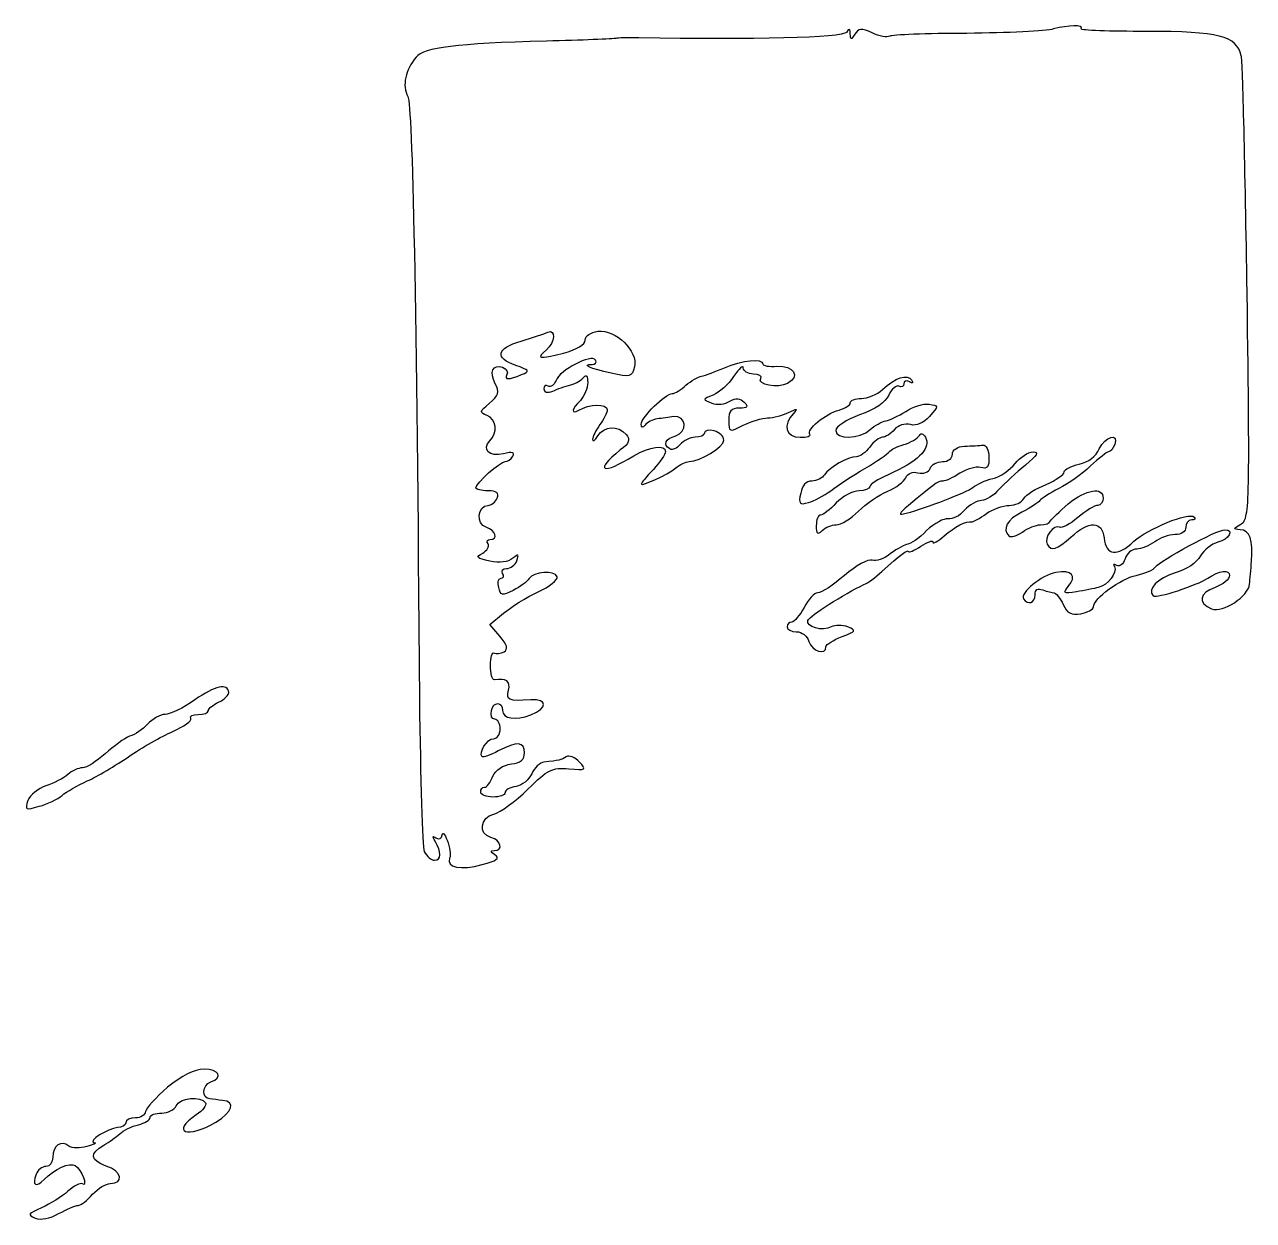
# Model space of a CAD drawing. Extents: x 0 to 69.4, y 0 to 30.3.
# Drawn here: x 0.41 to 4.797, y 22.773 to 27.044 of the extents above; entities that cross this region are included whole.
import ezdxf

# ---------------------------------------------------------------- set-up
doc = ezdxf.new("R2010")
doc.units = 0
doc.header["$MEASUREMENT"] = 0
doc.layers.get('0').update_dxf_attribs({"linetype": 'CONTINUOUS'})

msp = doc.modelspace()

# ---------------------------------------------------------------- linework, layer by layer
at = {"color": 0, "linetype": 'CONTINUOUS'}
for p, q in [((4.08339, 27.0282), (4.08339, 27.0282)), ((2.07146, 24.9017), (2.12007, 24.9415)), ((2.10618, 24.86), (2.07146, 24.9017)), ((1.01774, 24.6326), (1.01774, 24.6326)), ((0.92052, 23.249), (0.92052, 23.249))]:
    msp.add_line(p, q, dxfattribs=at)
for points in [[(3.35775, 27.0108), (3.35775, 27.0299), (3.35428, 27.0317), (3.34386, 27.016)], [(3.43587, 27.0143), (3.39768, 27.0317), (3.38726, 27.0299), (3.37337, 27.009)], [(4.08339, 27.0282), (4.05735, 27.0194), (3.91846, 27.0143), (3.77436, 27.0125)], [(4.18229, 27.0282), (4.19097, 27.0438), (4.13547, 27.0421), (4.08339, 27.0282)], [(4.41493, 27.0194), (4.28472, 27.0194), (4.17882, 27.0229), (4.18229, 27.0282)], [(2.27279, 26.9847), (1.94993, 26.9761), (1.83708, 26.9622), (1.80757, 26.9275)], [(2.52453, 26.9951), (2.51064, 26.9917), (2.39779, 26.9882), (2.27279, 26.9847)], [(2.60265, 26.9969), (2.57488, 26.9969), (2.53842, 26.9969), (2.52453, 26.9951)], [(3.34386, 27.016), (3.33171, 26.9969), (3.00711, 26.9882), (2.60265, 26.9969)], [(3.37337, 27.009), (3.36122, 26.9882), (3.35775, 26.9882), (3.35775, 27.0108)], [(3.49837, 27.0021), (3.48969, 26.9969), (3.46192, 27.0021), (3.43587, 27.0143)], [(3.77436, 27.0125), (3.63032, 27.0125), (3.50532, 27.0074), (3.49837, 27.0021)], [(4.75342, 26.9326), (4.73606, 27.0039), (4.67356, 27.0194), (4.41493, 27.0194)], [(1.80757, 26.9275), (1.76942, 26.8824), (1.75726, 26.825), (1.7781, 26.7868)], [(4.77425, 26.0874), (4.76731, 26.5317), (4.75863, 26.9118), (4.75342, 26.9326)], [(1.7781, 26.7868), (1.79542, 26.7539), (1.80931, 26.0561), (1.81972, 24.6326)], [(4.75168, 25.2593), (4.78293, 25.2783), (4.78467, 25.3131), (4.77425, 26.0874)], [(2.18257, 25.9138), (2.2225, 25.9258), (2.26585, 25.9397), (2.278, 25.945)], [(2.278, 25.945), (2.30751, 25.9589), (2.30404, 25.9085), (2.27279, 25.8825)], [(2.41168, 25.9172), (2.41168, 25.9328), (2.43078, 25.945), (2.45682, 25.9485)], [(2.45682, 25.9485), (2.52106, 25.9554), (2.60092, 25.8772), (2.58703, 25.8217)], [(2.16347, 25.8269), (2.08708, 25.8529), (2.09403, 25.8876), (2.18257, 25.9138)], [(2.27279, 25.8825), (2.23465, 25.8513), (2.24507, 25.8478), (2.33356, 25.8703)], [(2.33356, 25.8703), (2.38217, 25.8842), (2.41168, 25.9015), (2.41168, 25.9172)], [(2.44814, 25.846), (2.43425, 25.8686), (2.31967, 25.8096), (2.30751, 25.7731)], [(2.43599, 25.8304), (2.44814, 25.8304), (2.45335, 25.8374), (2.44814, 25.846)], [(2.90815, 25.8182), (2.97239, 25.846), (3.04531, 25.8529), (3.04531, 25.8321)], [(2.09056, 25.761), (2.06799, 25.8026), (2.08188, 25.8321), (2.1166, 25.82)], [(2.1166, 25.82), (2.13049, 25.8131), (2.13743, 25.8026), (2.13222, 25.7939)], [(2.13222, 25.7939), (2.12181, 25.7749), (2.13743, 25.7749), (2.18431, 25.7939)], [(2.18431, 25.7939), (2.21556, 25.8061), (2.21208, 25.8096), (2.16347, 25.8269)], [(2.50369, 25.7992), (2.42904, 25.8147), (2.39606, 25.8304), (2.43599, 25.8304)], [(2.40647, 25.7853), (2.41515, 25.7957), (2.42036, 25.7888), (2.42036, 25.7661)], [(2.58703, 25.8217), (2.57835, 25.7853), (2.5714, 25.7835), (2.50369, 25.7992)], [(2.82656, 25.7888), (2.84044, 25.7904), (2.8769, 25.8043), (2.90815, 25.8182)], [(2.97586, 25.8182), (2.97586, 25.8286), (2.96024, 25.8165), (2.94114, 25.7869)], [(3.01232, 25.7957), (2.99149, 25.7957), (2.97586, 25.8061), (2.97586, 25.8182)], [(3.03836, 25.78), (3.04357, 25.7888), (3.03142, 25.7957), (3.01232, 25.7957)], [(3.04531, 25.8321), (3.04531, 25.8251), (3.06787, 25.8217), (3.09565, 25.8235)], [(3.09565, 25.8235), (3.15642, 25.8269), (3.18072, 25.7869), (3.13385, 25.7626)], [(3.47233, 25.7401), (3.51747, 25.7835), (3.56261, 25.7974), (3.5765, 25.7749)], [(2.06972, 25.6915), (2.10271, 25.7193), (2.10618, 25.7314), (2.09056, 25.761)], [(2.27974, 25.7522), (2.27106, 25.7592), (2.26411, 25.754), (2.26411, 25.7436)], [(2.30751, 25.7731), (2.30057, 25.7575), (2.28842, 25.7471), (2.27974, 25.7522)], [(2.29536, 25.7349), (2.31099, 25.7418), (2.3405, 25.7522), (2.3596, 25.7575)], [(2.3596, 25.7575), (2.37869, 25.7626), (2.39953, 25.7749), (2.40647, 25.7853)], [(2.42036, 25.7661), (2.42036, 25.7453), (2.40821, 25.7175), (2.39432, 25.7019)], [(2.72244, 25.7263), (2.73107, 25.7263), (2.75364, 25.7401), (2.771, 25.7557)], [(2.771, 25.7557), (2.7901, 25.7714), (2.8144, 25.7869), (2.82656, 25.7888)], [(2.94114, 25.7869), (2.92378, 25.7592), (2.88906, 25.7297), (2.86822, 25.721)], [(3.13385, 25.7626), (3.09912, 25.7436), (3.02274, 25.7575), (3.03836, 25.78)], [(3.53136, 25.7522), (3.52268, 25.7575), (3.50532, 25.7436), (3.4949, 25.721)], [(3.54872, 25.761), (3.54872, 25.7506), (3.54178, 25.7471), (3.53136, 25.7522)], [(3.56956, 25.7679), (3.5574, 25.7749), (3.54872, 25.7714), (3.54872, 25.761)], [(3.5765, 25.7749), (3.58344, 25.7626), (3.58171, 25.761), (3.56956, 25.7679)], [(2.26411, 25.7436), (2.26411, 25.7297), (2.27626, 25.7279), (2.29536, 25.7349)], [(2.61133, 25.6168), (2.61133, 25.6411), (2.69814, 25.7263), (2.72244, 25.7263)], [(2.86822, 25.721), (2.83003, 25.7054), (2.83003, 25.7054), (2.86301, 25.6915)], [(2.92725, 25.6985), (2.94982, 25.7124), (2.96371, 25.7106), (2.97933, 25.695)], [(3.35775, 25.6932), (3.35775, 25.7019), (3.37511, 25.7089), (3.39768, 25.7089)], [(3.4949, 25.721), (3.48275, 25.695), (3.44629, 25.6689), (3.39074, 25.6499)], [(3.39768, 25.7089), (3.42025, 25.7089), (3.45324, 25.7228), (3.47233, 25.7401)], [(2.06104, 25.6481), (2.03326, 25.6585), (2.03326, 25.6619), (2.06972, 25.6915)], [(2.39432, 25.7019), (2.36307, 25.6707), (2.3596, 25.6499), (2.38911, 25.6672)], [(2.38911, 25.6672), (2.42557, 25.6897), (2.48981, 25.6897), (2.48981, 25.6689)], [(2.48981, 25.6689), (2.48981, 25.6568), (2.47765, 25.6325), (2.46376, 25.6151)], [(2.86301, 25.6915), (2.88211, 25.6846), (2.91162, 25.6881), (2.92725, 25.6985)], [(2.96197, 25.6742), (2.93246, 25.6742), (2.92378, 25.6638), (2.92378, 25.6307)], [(2.97933, 25.695), (2.99496, 25.6793), (2.99149, 25.6742), (2.96197, 25.6742)], [(3.13732, 25.6585), (3.16857, 25.6742), (3.17204, 25.6742), (3.15468, 25.655)], [(3.21365, 25.5804), (3.19808, 25.596), (3.26921, 25.655), (3.31782, 25.6672)], [(3.31782, 25.6672), (3.34039, 25.6742), (3.35775, 25.6846), (3.35775, 25.6932)], [(3.55567, 25.6619), (3.58171, 25.6793), (3.61817, 25.6915), (3.639, 25.6881)], [(3.639, 25.6881), (3.67367, 25.6828), (3.67367, 25.6828), (3.64074, 25.6446)], [(2.07146, 25.5578), (2.10097, 25.5874), (2.09403, 25.6342), (2.06104, 25.6481)], [(2.66863, 25.636), (2.65126, 25.6325), (2.63217, 25.6238), (2.62522, 25.6133)], [(2.7276, 25.6446), (2.71203, 25.6411), (2.68425, 25.6376), (2.66863, 25.636)], [(2.73454, 25.5751), (2.77794, 25.5874), (2.77274, 25.6499), (2.7276, 25.6446)], [(2.92378, 25.6307), (2.92378, 25.5874), (2.92551, 25.5874), (2.97586, 25.6133)], [(2.97586, 25.6133), (3.00364, 25.6272), (3.04357, 25.6394), (3.06267, 25.6394)], [(3.06267, 25.6394), (3.0835, 25.6394), (3.11649, 25.6481), (3.13732, 25.6585)], [(3.15468, 25.655), (3.11475, 25.6133), (3.1269, 25.57), (3.17899, 25.57)], [(3.39074, 25.6499), (3.34386, 25.6325), (3.30567, 25.6082), (3.30567, 25.5943)], [(3.42893, 25.5978), (3.44456, 25.6117), (3.4706, 25.6256), (3.48449, 25.629)], [(3.48449, 25.629), (3.49837, 25.6307), (3.52962, 25.6464), (3.55567, 25.6619)], [(3.57303, 25.6151), (3.55219, 25.6203), (3.52789, 25.6133), (3.51574, 25.5978)], [(3.64074, 25.6446), (3.61817, 25.6203), (3.59386, 25.6099), (3.57303, 25.6151)], [(2.46376, 25.6151), (2.44988, 25.596), (2.43772, 25.5717), (2.43772, 25.5631)], [(2.43772, 25.5631), (2.43772, 25.5526), (2.4464, 25.5578), (2.45682, 25.5751)], [(2.45682, 25.5751), (2.47765, 25.6117), (2.52974, 25.6133), (2.55751, 25.5804)], [(2.55751, 25.5804), (2.57314, 25.5613), (2.56967, 25.5492), (2.53668, 25.5249)], [(2.62522, 25.6133), (2.61654, 25.6029), (2.61133, 25.6047), (2.61133, 25.6168)], [(2.71376, 25.5283), (2.68772, 25.5439), (2.6964, 25.5647), (2.73454, 25.5751)], [(2.83697, 25.5856), (2.83697, 25.5769), (2.82308, 25.57), (2.80399, 25.57)], [(2.87169, 25.5925), (2.8526, 25.5978), (2.83697, 25.5943), (2.83697, 25.5856)], [(2.90642, 25.5596), (2.90642, 25.5735), (2.89079, 25.5874), (2.87169, 25.5925)], [(3.17899, 25.57), (3.20324, 25.57), (3.21886, 25.5751), (3.21365, 25.5804)], [(3.30567, 25.5943), (3.30567, 25.5613), (3.39074, 25.5631), (3.42893, 25.5978)], [(3.51574, 25.5978), (3.50185, 25.5821), (3.48275, 25.57), (3.47233, 25.57)], [(3.54872, 25.5439), (3.57303, 25.5508), (3.59733, 25.5665), (3.60428, 25.5769)], [(3.60428, 25.5769), (3.61122, 25.5874), (3.62164, 25.5839), (3.62858, 25.5631)], [(4.24653, 25.5283), (4.26736, 25.5735), (4.31771, 25.5874), (4.30208, 25.5439)], [(2.12007, 25.511), (2.06972, 25.4988), (2.04021, 25.5265), (2.07146, 25.5578)], [(2.58529, 25.504), (2.64085, 25.5369), (2.69814, 25.5457), (2.69814, 25.5196)], [(2.75017, 25.5439), (2.73801, 25.53), (2.72244, 25.5231), (2.71376, 25.5283)], [(2.80399, 25.57), (2.78662, 25.57), (2.76232, 25.5578), (2.75017, 25.5439)], [(2.78315, 25.4832), (2.82135, 25.4832), (2.90642, 25.5353), (2.90642, 25.5596)], [(3.42719, 25.5353), (3.41331, 25.5161), (3.39247, 25.5006), (3.38032, 25.5006)], [(3.47233, 25.57), (3.46192, 25.57), (3.44108, 25.5543), (3.42719, 25.5353)], [(3.62858, 25.5631), (3.64247, 25.5265), (3.59733, 25.4832), (3.49317, 25.4363)], [(3.49664, 25.5179), (3.50185, 25.5249), (3.52442, 25.5369), (3.54872, 25.5439)], [(3.72228, 25.5092), (3.72228, 25.5249), (3.73964, 25.5369), (3.76568, 25.5388)], [(3.76568, 25.5388), (3.78999, 25.5388), (3.8195, 25.5404), (3.83165, 25.5422)], [(3.83165, 25.5422), (3.84207, 25.5439), (3.85249, 25.5231), (3.85249, 25.4988)], [(4.30208, 25.5439), (4.29514, 25.53), (4.28646, 25.5179), (4.27951, 25.5179)], [(2.15306, 25.5022), (2.16174, 25.5161), (2.15132, 25.5196), (2.12007, 25.511)], [(2.12528, 25.4832), (2.13396, 25.4832), (2.14611, 25.4918), (2.15306, 25.5022)], [(2.53668, 25.5249), (2.44119, 25.4485), (2.47244, 25.4346), (2.58529, 25.504)], [(2.69814, 25.5196), (2.69814, 25.5092), (2.67904, 25.4814), (2.65474, 25.4554)], [(3.38032, 25.5006), (3.34907, 25.5006), (3.2831, 25.4624), (3.26574, 25.4363)], [(3.40983, 25.4589), (3.45324, 25.4849), (3.49143, 25.511), (3.49664, 25.5179)], [(3.68756, 25.4832), (3.70665, 25.4832), (3.72228, 25.4953), (3.72228, 25.5092)], [(3.85249, 25.4988), (3.85422, 25.464), (3.84728, 25.4554), (3.82297, 25.4624)], [(3.94624, 25.4763), (3.9636, 25.4988), (3.99311, 25.5179), (4.01047, 25.5179)], [(4.01047, 25.5179), (4.03304, 25.5179), (4.0261, 25.5057), (3.98269, 25.471)], [(4.17535, 25.4744), (4.2066, 25.4814), (4.23611, 25.5022), (4.24653, 25.5283)], [(4.27951, 25.5179), (4.27431, 25.5179), (4.24479, 25.4953), (4.21528, 25.4675)], [(2.02111, 25.3894), (2.02111, 25.4068), (2.10792, 25.4832), (2.12528, 25.4832)], [(2.61133, 25.4033), (2.61133, 25.3929), (2.70508, 25.4363), (2.73454, 25.4606)], [(2.65474, 25.4554), (2.63043, 25.4293), (2.61133, 25.4068), (2.61133, 25.4033)], [(2.73454, 25.4606), (2.74843, 25.4728), (2.771, 25.4832), (2.78315, 25.4832)], [(3.28831, 25.379), (3.31261, 25.3981), (3.36643, 25.4328), (3.40983, 25.4589)], [(3.55567, 25.4258), (3.56261, 25.4415), (3.57997, 25.4485), (3.59907, 25.4432)], [(3.59907, 25.4432), (3.6199, 25.4381), (3.63726, 25.445), (3.64247, 25.4589)], [(3.64247, 25.4589), (3.64768, 25.4728), (3.66851, 25.4832), (3.68756, 25.4832)], [(3.82297, 25.4624), (3.80561, 25.4658), (3.77262, 25.4571), (3.74832, 25.4415)], [(3.86637, 25.4224), (3.89242, 25.4293), (3.92887, 25.4536), (3.94624, 25.4763)], [(3.98269, 25.471), (3.95144, 25.4432), (3.90804, 25.405), (3.88894, 25.3842)], [(4.05735, 25.4015), (4.09207, 25.4172), (4.12158, 25.4363), (4.12158, 25.4467)], [(4.21528, 25.4675), (4.18576, 25.4397), (4.13547, 25.4033), (4.10249, 25.3876)], [(4.12158, 25.4467), (4.12158, 25.4554), (4.14583, 25.4675), (4.17535, 25.4744)], [(3.2206, 25.4138), (3.19976, 25.4138), (3.18593, 25.3981), (3.18072, 25.3703)], [(3.26574, 25.4363), (3.25879, 25.4242), (3.23796, 25.4138), (3.2206, 25.4138)], [(3.49317, 25.4363), (3.45671, 25.4207), (3.42719, 25.4015), (3.42719, 25.3929)], [(3.49143, 25.3772), (3.52094, 25.3894), (3.55046, 25.4119), (3.55567, 25.4258)], [(3.68756, 25.4138), (3.67025, 25.4138), (3.65462, 25.4015), (3.56608, 25.3269)], [(3.74832, 25.4415), (3.72575, 25.4258), (3.69797, 25.4138), (3.68756, 25.4138)], [(3.79519, 25.3911), (3.80735, 25.4015), (3.84033, 25.4172), (3.86637, 25.4224)], [(3.97749, 25.3513), (3.98443, 25.3651), (4.02089, 25.3876), (4.05735, 25.4015)], [(2.06451, 25.379), (2.04021, 25.379), (2.02111, 25.3842), (2.02111, 25.3894)], [(2.0975, 25.3529), (2.10444, 25.3721), (2.09576, 25.379), (2.06451, 25.379)], [(3.18072, 25.3703), (3.17204, 25.3321), (3.17725, 25.3269), (3.20844, 25.3374)], [(3.20844, 25.3374), (3.22754, 25.3425), (3.264, 25.3617), (3.28831, 25.379)], [(3.389, 25.379), (3.36643, 25.379), (3.32997, 25.3582), (3.3074, 25.3356)], [(3.38726, 25.3061), (3.41331, 25.3321), (3.46018, 25.3651), (3.49143, 25.3772)], [(3.42719, 25.3929), (3.42719, 25.386), (3.40983, 25.379), (3.389, 25.379)], [(3.5574, 25.2992), (3.63206, 25.3183), (3.77262, 25.3738), (3.79519, 25.3911)], [(3.88894, 25.3842), (3.86985, 25.3617), (3.84207, 25.3443), (3.82644, 25.3443)], [(4.10249, 25.3876), (4.0695, 25.3703), (4.03999, 25.3513), (4.03478, 25.3443)], [(4.13547, 25.3321), (4.19965, 25.3842), (4.26042, 25.3946), (4.26042, 25.3529)], [(2.05757, 25.2489), (2.02111, 25.2593), (2.02632, 25.3269), (2.06451, 25.3269)], [(2.06451, 25.3269), (2.07667, 25.3269), (2.09056, 25.339), (2.0975, 25.3529)], [(3.3074, 25.3356), (3.28483, 25.3114), (3.26053, 25.2922), (3.25185, 25.2922)], [(3.56608, 25.3269), (3.52962, 25.2957), (3.52789, 25.2906), (3.5574, 25.2992)], [(3.82644, 25.3443), (3.81082, 25.3443), (3.78304, 25.3286), (3.76568, 25.3096)], [(3.84381, 25.2975), (3.86637, 25.3131), (3.90283, 25.3269), (3.9254, 25.3269)], [(3.9254, 25.3269), (3.94624, 25.3269), (3.97054, 25.3374), (3.97749, 25.3513)], [(4.03478, 25.3443), (4.02957, 25.3374), (4.00006, 25.3183), (3.97054, 25.3026)], [(4.07297, 25.2714), (4.07644, 25.2783), (4.10422, 25.3044), (4.13547, 25.3321)], [(4.24132, 25.3269), (4.2309, 25.3269), (4.19792, 25.3079), (4.17014, 25.2836)], [(4.26042, 25.3529), (4.26042, 25.339), (4.25174, 25.3269), (4.24132, 25.3269)], [(3.25185, 25.2922), (3.24317, 25.2922), (3.23622, 25.2749), (3.23622, 25.254)], [(3.3074, 25.2575), (3.32476, 25.2575), (3.35949, 25.2801), (3.38726, 25.3061)], [(3.70665, 25.2783), (3.69276, 25.2818), (3.6581, 25.2628), (3.63032, 25.2367)], [(3.69276, 25.2176), (3.72922, 25.2506), (3.77262, 25.2732), (3.79172, 25.2679)], [(3.76568, 25.3096), (3.74832, 25.2888), (3.72228, 25.2767), (3.70665, 25.2783)], [(3.79172, 25.2679), (3.79693, 25.2679), (3.8195, 25.2801), (3.84381, 25.2975)], [(3.97054, 25.3026), (3.91672, 25.2767), (3.89936, 25.2419), (3.92367, 25.2176)], [(4.03651, 25.2575), (4.05387, 25.2575), (4.0695, 25.2628), (4.07297, 25.2714)], [(4.17014, 25.2836), (4.14242, 25.2593), (4.1129, 25.2436), (4.10422, 25.2489)], [(4.14583, 25.2142), (4.21007, 25.2732), (4.25694, 25.2714), (4.26389, 25.2107)], [(4.36979, 25.1985), (4.42014, 25.2436), (4.56597, 25.3044), (4.58507, 25.2853)], [(4.57639, 25.2749), (4.56424, 25.2749), (4.55556, 25.2628), (4.55556, 25.2489)], [(4.58507, 25.2853), (4.59201, 25.2801), (4.58681, 25.2749), (4.57639, 25.2749)], [(2.07146, 25.2054), (2.10271, 25.2054), (2.09229, 25.2367), (2.05757, 25.2489)], [(3.23622, 25.254), (3.23622, 25.2246), (3.24143, 25.2211), (3.25706, 25.2367)], [(3.25706, 25.2367), (3.26921, 25.2489), (3.29178, 25.2575), (3.3074, 25.2575)], [(3.63032, 25.2367), (3.60254, 25.2089), (3.57129, 25.1881), (3.56261, 25.1881)], [(3.92367, 25.2176), (3.93061, 25.2124), (3.95144, 25.2176), (3.97228, 25.2315)], [(3.97228, 25.2315), (3.99137, 25.2454), (4.02089, 25.2575), (4.03651, 25.2575)], [(4.10422, 25.2489), (4.08512, 25.261), (4.04693, 25.2107), (4.06082, 25.1881)], [(4.44792, 25.1082), (4.46181, 25.129), (4.66661, 25.2401), (4.69439, 25.2401)], [(4.55556, 25.2489), (4.55556, 25.2332), (4.53993, 25.2228), (4.51736, 25.2228)], [(4.69439, 25.2401), (4.72911, 25.2401), (4.71001, 25.2054), (4.67008, 25.195)], [(4.74994, 25.2401), (4.7239, 25.2419), (4.7239, 25.2436), (4.75168, 25.2593)], [(4.78988, 25.1274), (4.79682, 25.2019), (4.78293, 25.2401), (4.74994, 25.2401)], [(2.04542, 25.1568), (2.06104, 25.1656), (2.06972, 25.1794), (2.06451, 25.1899)], [(2.06451, 25.1899), (2.05757, 25.1985), (2.06278, 25.2054), (2.07146, 25.2054)], [(3.56261, 25.1881), (3.55393, 25.1881), (3.52615, 25.1725), (3.50185, 25.1551)], [(3.56608, 25.1621), (3.56608, 25.1568), (3.58518, 25.1656), (3.60949, 25.1811)], [(3.60949, 25.1811), (3.63379, 25.1968), (3.65289, 25.2038), (3.65289, 25.195)], [(3.65289, 25.195), (3.65289, 25.1881), (3.67025, 25.1985), (3.69276, 25.2176)], [(4.06082, 25.1881), (4.07644, 25.1621), (4.09381, 25.1672), (4.14583, 25.2142)], [(4.26389, 25.2107), (4.27083, 25.1464), (4.31076, 25.1429), (4.36979, 25.1985)], [(4.44444, 25.1968), (4.42535, 25.1829), (4.39583, 25.1707), (4.38021, 25.1707)], [(4.51736, 25.2228), (4.49479, 25.2228), (4.46181, 25.2107), (4.44444, 25.1968)], [(4.67008, 25.195), (4.64751, 25.1899), (4.61974, 25.1672), (4.60764, 25.1464)], [(2.07146, 25.1274), (2.02458, 25.1378), (2.01938, 25.1429), (2.04542, 25.1568)], [(2.15306, 25.1378), (2.13569, 25.1239), (2.10618, 25.1204), (2.07146, 25.1274)], [(2.16694, 25.129), (2.17563, 25.1533), (2.17389, 25.1551), (2.15306, 25.1378)], [(3.43587, 25.1308), (3.42199, 25.136), (3.37858, 25.1117), (3.33692, 25.0769)], [(3.50185, 25.1551), (3.47928, 25.136), (3.44803, 25.1256), (3.43587, 25.1308)], [(3.4706, 25.0908), (3.53483, 25.1499), (3.56608, 25.1725), (3.56608, 25.1621)], [(4.33854, 25.136), (4.3316, 25.1169), (4.31944, 25.1065), (4.30903, 25.1117)], [(4.38021, 25.1707), (4.36285, 25.1707), (4.34375, 25.1551), (4.33854, 25.136)], [(4.60764, 25.1464), (4.59549, 25.1221), (4.55729, 25.0978), (4.51736, 25.0857)], [(2.1166, 25.0839), (2.11139, 25.0943), (2.1166, 25.1013), (2.13049, 25.1013)], [(2.13049, 25.1013), (2.14438, 25.1013), (2.16174, 25.1135), (2.16694, 25.129)], [(2.31099, 25.0718), (2.30231, 25.0961), (2.22771, 25.0908), (2.21035, 25.0649)], [(4.13547, 25.0371), (4.1684, 25.0753), (4.14931, 25.0978), (4.09207, 25.0874)], [(4.30035, 25.1082), (4.3125, 25.0874), (4.27778, 25.0422), (4.24306, 25.0336)], [(4.30903, 25.1117), (4.29861, 25.1186), (4.2934, 25.1169), (4.30035, 25.1082)], [(4.37847, 25.0769), (4.40972, 25.0839), (4.44097, 25.0961), (4.44792, 25.1082)], [(4.63363, 25.0665), (4.67529, 25.0943), (4.71175, 25.0996), (4.71175, 25.0769)], [(4.78293, 25.0457), (4.78467, 25.0614), (4.78814, 25.0996), (4.78988, 25.1274)], [(2.10271, 25.0336), (2.0975, 25.051), (2.10097, 25.0665), (2.11139, 25.0665)], [(2.11139, 25.0665), (2.12007, 25.0665), (2.12181, 25.0753), (2.1166, 25.0839)], [(2.21035, 25.0649), (2.20514, 25.0544), (2.1791, 25.0371), (2.15479, 25.0232)], [(2.24333, 25.0179), (2.28494, 25.0371), (2.31446, 25.0614), (2.31099, 25.0718)], [(3.33692, 25.0769), (3.29699, 25.0422), (3.25532, 25.0144), (3.24143, 25.0144)], [(3.40636, 25.044), (3.42025, 25.0492), (3.44803, 25.07), (3.4706, 25.0908)], [(4.09207, 25.0874), (4.03999, 25.0769), (3.9636, 25.0144), (3.97575, 24.9936)], [(4.22569, 24.9642), (4.22569, 24.9936), (4.32292, 25.0665), (4.37847, 25.0769)], [(4.51736, 25.0857), (4.45486, 25.0665), (4.41667, 25.0267), (4.43924, 25.004)], [(4.43924, 25.004), (4.44965, 24.9936), (4.59722, 25.0422), (4.63363, 25.0665)], [(4.71175, 25.0769), (4.71175, 25.0631), (4.68744, 25.044), (4.65967, 25.0336)], [(2.15479, 25.0232), (2.11486, 25.004), (2.10965, 25.004), (2.10271, 25.0336)], [(2.12007, 24.9415), (2.14611, 24.9642), (2.20167, 24.9989), (2.24333, 25.0179)], [(3.24143, 25.0144), (3.22928, 25.0144), (3.20844, 24.9919), (3.19287, 24.9624)], [(3.20671, 24.9156), (3.21192, 24.9329), (3.33692, 25.011), (3.40636, 25.044)], [(3.97575, 24.9936), (3.99137, 24.9693), (4.01742, 24.9781), (4.01742, 25.0075)], [(4.01742, 25.0075), (4.01742, 25.0267), (4.0261, 25.0318), (4.04519, 25.0249)], [(4.04519, 25.0249), (4.06082, 25.0197), (4.07818, 25.0144), (4.08512, 25.0144)], [(4.08512, 25.0144), (4.09207, 25.0144), (4.10769, 24.9954), (4.11811, 24.9728)], [(4.16493, 25.0179), (4.11811, 25.011), (4.11638, 25.0128), (4.13547, 25.0371)], [(4.24306, 25.0336), (4.22917, 25.0301), (4.19444, 25.0232), (4.16493, 25.0179)], [(4.65967, 25.0336), (4.60243, 25.0144), (4.59722, 24.9781), (4.64751, 24.9572)], [(4.64751, 24.9572), (4.68744, 24.9415), (4.77946, 25.0024), (4.78293, 25.0457)], [(3.19287, 24.9624), (3.17725, 24.9346), (3.15815, 24.9103), (3.14947, 24.9103)], [(4.11811, 24.9728), (4.132, 24.9415), (4.14583, 24.9346), (4.18056, 24.9399)], [(4.18056, 24.9399), (4.20486, 24.945), (4.22569, 24.9554), (4.22569, 24.9642)], [(3.14947, 24.9103), (3.13906, 24.9103), (3.13211, 24.9033), (3.13211, 24.8929)], [(3.13211, 24.8929), (3.13211, 24.8843), (3.14774, 24.8756), (3.1651, 24.8756)], [(3.1651, 24.8756), (3.18419, 24.8756), (3.20497, 24.86), (3.21018, 24.841)], [(3.29004, 24.8929), (3.25879, 24.8756), (3.19808, 24.8929), (3.20671, 24.9156)], [(3.34907, 24.8929), (3.32997, 24.8999), (3.30393, 24.8999), (3.29004, 24.8929)], [(3.32824, 24.8582), (3.37858, 24.8774), (3.38032, 24.8808), (3.34907, 24.8929)], [(2.12181, 24.8044), (2.13743, 24.8132), (2.13396, 24.8288), (2.10618, 24.86)], [(3.21018, 24.841), (3.2206, 24.8063), (3.27094, 24.7906), (3.27094, 24.8218)], [(3.27094, 24.8218), (3.27094, 24.8306), (3.29699, 24.8461), (3.32824, 24.8582)], [(2.07319, 24.7558), (2.07319, 24.7836), (2.08014, 24.8044), (2.08708, 24.7993)], [(2.08708, 24.7993), (2.09403, 24.7958), (2.10965, 24.7975), (2.12181, 24.8044)], [(2.08708, 24.7038), (2.0784, 24.7038), (2.07319, 24.7264), (2.07319, 24.7558)], [(2.13743, 24.6674), (2.14611, 24.6986), (2.12875, 24.7107), (2.08708, 24.7038)], [(1.13927, 24.6586), (1.1358, 24.6933), (1.09066, 24.6829), (1.01774, 24.6326)], [(1.10281, 24.6239), (1.12364, 24.6343), (1.13927, 24.65), (1.13927, 24.6586)], [(2.21729, 24.6326), (2.13743, 24.6274), (2.12875, 24.6308), (2.13743, 24.6674)], [(1.01774, 24.6326), (0.97781, 24.6031), (0.9292, 24.5806), (0.91184, 24.5806)], [(1.06635, 24.5944), (1.06635, 24.6014), (1.08371, 24.6153), (1.10281, 24.6239)], [(1.81972, 24.6326), (1.82319, 24.3514), (1.83014, 24.1067), (1.83708, 24.091)], [(2.07667, 24.5944), (2.08361, 24.6274), (2.1166, 24.6274), (2.1166, 24.5944)], [(2.21729, 24.5788), (2.278, 24.6031), (2.278, 24.6361), (2.21729, 24.6326)], [(0.91184, 24.5806), (0.89448, 24.5806), (0.8667, 24.5649), (0.84934, 24.5458)], [(0.93961, 24.5197), (0.97955, 24.5371), (1.00906, 24.5579), (1.00385, 24.5667)], [(1.00385, 24.5667), (0.99864, 24.5736), (1.0108, 24.5806), (1.02989, 24.5806)], [(1.02989, 24.5806), (1.05073, 24.5806), (1.06635, 24.5857), (1.06635, 24.5944)], [(2.08882, 24.5632), (2.0784, 24.5632), (2.07319, 24.5771), (2.07667, 24.5944)], [(2.1166, 24.5944), (2.1166, 24.5649), (2.16174, 24.5579), (2.21729, 24.5788)], [(0.84934, 24.5458), (0.83203, 24.5267), (0.80425, 24.5076), (0.78516, 24.5024)], [(2.08361, 24.4938), (2.0975, 24.4938), (2.10792, 24.5093), (2.10792, 24.5285)], [(2.10792, 24.5285), (2.10792, 24.5475), (2.09924, 24.5632), (2.08882, 24.5632)], [(0.78516, 24.5024), (0.7678, 24.4954), (0.72786, 24.4676), (0.69835, 24.4399)], [(0.78168, 24.4294), (0.82856, 24.4625), (0.89968, 24.5024), (0.93961, 24.5197)], [(2.04368, 24.4294), (2.02979, 24.4433), (2.06104, 24.4938), (2.08361, 24.4938)], [(2.19472, 24.4433), (2.19472, 24.4833), (2.16868, 24.485), (2.10097, 24.4503)], [(0.69835, 24.4399), (0.6671, 24.4121), (0.63064, 24.3896), (0.61675, 24.3896)], [(2.10097, 24.4503), (2.07319, 24.4347), (2.04715, 24.426), (2.04368, 24.4294)], [(2.14785, 24.4035), (2.18083, 24.4069), (2.19472, 24.419), (2.19472, 24.4433)], [(2.39085, 24.4104), (2.37522, 24.4278), (2.35439, 24.4347), (2.34397, 24.4294)], [(0.63411, 24.3428), (0.66884, 24.3583), (0.73481, 24.3982), (0.78168, 24.4294)], [(2.08188, 24.3601), (2.09229, 24.3826), (2.11833, 24.4), (2.14785, 24.4035)], [(2.20688, 24.3132), (2.278, 24.3843), (2.29363, 24.3913), (2.35265, 24.3861)], [(2.26411, 24.4104), (2.25028, 24.4086), (2.22944, 24.3896), (2.22076, 24.3688)], [(2.34397, 24.4294), (2.32488, 24.4174), (2.31793, 24.4156), (2.26411, 24.4104)], [(2.35265, 24.3861), (2.41515, 24.3808), (2.41689, 24.3826), (2.39085, 24.4104)], [(0.56467, 24.3653), (0.54905, 24.3532), (0.51432, 24.334), (0.48655, 24.3254)], [(0.61675, 24.3896), (0.60286, 24.3896), (0.57856, 24.3792), (0.56467, 24.3653)], [(2.05236, 24.3201), (2.05931, 24.3201), (2.07319, 24.3375), (2.08188, 24.3601)], [(2.22076, 24.3688), (2.21035, 24.3463), (2.18604, 24.3271), (2.16521, 24.3236)], [(0.48655, 24.3254), (0.45877, 24.3167), (0.42925, 24.2924), (0.42231, 24.2733)], [(0.54384, 24.2907), (0.55946, 24.3046), (0.59939, 24.3271), (0.63411, 24.3428)], [(2.03847, 24.3028), (2.03847, 24.3132), (2.04368, 24.3201), (2.05236, 24.3201)], [(2.08188, 24.2854), (2.05757, 24.2854), (2.03847, 24.2942), (2.03847, 24.3028)], [(2.08535, 24.2247), (2.10792, 24.2299), (2.16174, 24.2699), (2.20688, 24.3132)], [(2.16521, 24.3236), (2.14264, 24.3201), (2.12528, 24.3097), (2.12528, 24.3011)], [(0.42231, 24.2733), (0.41016, 24.2386), (0.41363, 24.2368), (0.46224, 24.2525)], [(0.46224, 24.2525), (0.49175, 24.2594), (0.52821, 24.2785), (0.54384, 24.2907)], [(2.12528, 24.3011), (2.12528, 24.2924), (2.10618, 24.2854), (2.08188, 24.2854)], [(2.07493, 24.1414), (2.02806, 24.1535), (2.03674, 24.2125), (2.08535, 24.2247)], [(1.87528, 24.1275), (1.86486, 24.1449), (1.8666, 24.1483), (1.87875, 24.1396)], [(1.87354, 24.0597), (1.89785, 24.0597), (1.89958, 24.0893), (1.87528, 24.1275)], [(1.87875, 24.1396), (1.8909, 24.1326), (1.89958, 24.1379), (1.90132, 24.15)], [(1.90132, 24.15), (1.90132, 24.1622), (1.91, 24.1535), (1.91868, 24.131)], [(1.91868, 24.131), (1.92736, 24.1067), (1.93257, 24.0789), (1.92736, 24.0667)], [(2.08708, 24.0944), (2.12007, 24.0944), (2.11139, 24.131), (2.07493, 24.1414)], [(1.83708, 24.091), (1.84576, 24.0736), (1.86139, 24.0597), (1.87354, 24.0597)], [(2.08882, 24.0789), (2.07146, 24.0893), (2.07146, 24.0944), (2.08708, 24.0944)], [(1.92736, 24.0667), (1.91521, 24.0338), (1.96556, 24.0233), (2.04368, 24.0442)], [(2.04368, 24.0442), (2.09576, 24.0581), (2.10792, 24.0667), (2.08882, 24.0789)], [(1.05073, 23.3133), (1.016, 23.3133), (0.9726, 23.2907), (0.92052, 23.249)], [(1.07503, 23.2682), (1.12017, 23.2838), (1.10455, 23.3133), (1.05073, 23.3133)], [(1.07156, 23.2074), (1.04031, 23.2092), (1.04378, 23.256), (1.07503, 23.2682)], [(0.92052, 23.249), (0.87885, 23.2126), (0.84239, 23.1726), (0.84239, 23.1622)], [(0.95177, 23.1831), (0.96218, 23.2108), (1.04031, 23.2196), (1.05593, 23.1935)], [(1.1167, 23.2022), (1.10281, 23.2039), (1.08198, 23.2057), (1.07156, 23.2074)], [(0.84239, 23.1622), (0.84066, 23.1501), (0.82509, 23.1397), (0.80599, 23.1397)], [(0.89968, 23.1571), (0.92225, 23.1571), (0.94482, 23.1692), (0.95177, 23.1831)], [(1.05593, 23.1935), (1.06114, 23.1849), (1.04725, 23.1657), (1.02295, 23.1501)], [(1.09239, 23.124), (1.15316, 23.1606), (1.16531, 23.1988), (1.1167, 23.2022)], [(0.77127, 23.1224), (0.77127, 23.1136), (0.75738, 23.105), (0.74175, 23.105)], [(0.80599, 23.1397), (0.78689, 23.1397), (0.77127, 23.1328), (0.77127, 23.1224)], [(0.81641, 23.1154), (0.83892, 23.1206), (0.85802, 23.1328), (0.85802, 23.1414)], [(0.85802, 23.1414), (0.85802, 23.1501), (0.87711, 23.1571), (0.89968, 23.1571)], [(1.02295, 23.1501), (0.9292, 23.0876), (0.9917, 23.065), (1.09239, 23.124)], [(0.74175, 23.105), (0.70877, 23.1032), (0.63238, 23.0546), (0.66016, 23.0511)], [(0.69314, 23.0425), (0.71224, 23.0529), (0.73655, 23.0719), (0.75043, 23.0824)], [(0.75043, 23.0824), (0.76259, 23.0946), (0.7921, 23.1101), (0.81641, 23.1154)], [(0.56814, 23.039), (0.54036, 23.0615), (0.51085, 23.0407), (0.51085, 22.999)], [(0.63238, 23.0372), (0.60807, 23.0303), (0.5803, 23.0303), (0.56814, 23.039)], [(0.66016, 23.0511), (0.66884, 23.0494), (0.65668, 23.0442), (0.63238, 23.0372)], [(0.70182, 22.9678), (0.64453, 22.9886), (0.64106, 23.0129), (0.69314, 23.0425)], [(0.51085, 22.999), (0.51085, 22.9817), (0.50043, 22.9661), (0.48655, 22.9661)], [(0.48655, 22.9661), (0.47266, 22.9661), (0.45703, 22.954), (0.45182, 22.9383)], [(0.4796, 22.9193), (0.5178, 22.9575), (0.57161, 22.9817), (0.59071, 22.9696)], [(0.59071, 22.9696), (0.61328, 22.9557), (0.63759, 22.8915), (0.61675, 22.9036)], [(0.71571, 22.9054), (0.76606, 22.9054), (0.75738, 22.9488), (0.70182, 22.9678)], [(0.45182, 22.9383), (0.4362, 22.8985), (0.45009, 22.8897), (0.4796, 22.9193)], [(0.61675, 22.9036), (0.60981, 22.9089), (0.5855, 22.8967), (0.56467, 22.8776)], [(0.65321, 22.8672), (0.67231, 22.8881), (0.70009, 22.9054), (0.71571, 22.9054)], [(0.56467, 22.8776), (0.54384, 22.8585), (0.50217, 22.8325), (0.47092, 22.8186)], [(0.60113, 22.8272), (0.61155, 22.8272), (0.63411, 22.8446), (0.65321, 22.8672)], [(0.47092, 22.8186), (0.42231, 22.7978), (0.41884, 22.7943), (0.44835, 22.7821)], [(0.53168, 22.7978), (0.5612, 22.8133), (0.59071, 22.8272), (0.60113, 22.8272)], [(0.44835, 22.7821), (0.46919, 22.7735), (0.50043, 22.7804), (0.53168, 22.7978)]]:
    msp.add_open_spline(points, degree=3, dxfattribs=at)

doc.saveas('drawing.dxf')
